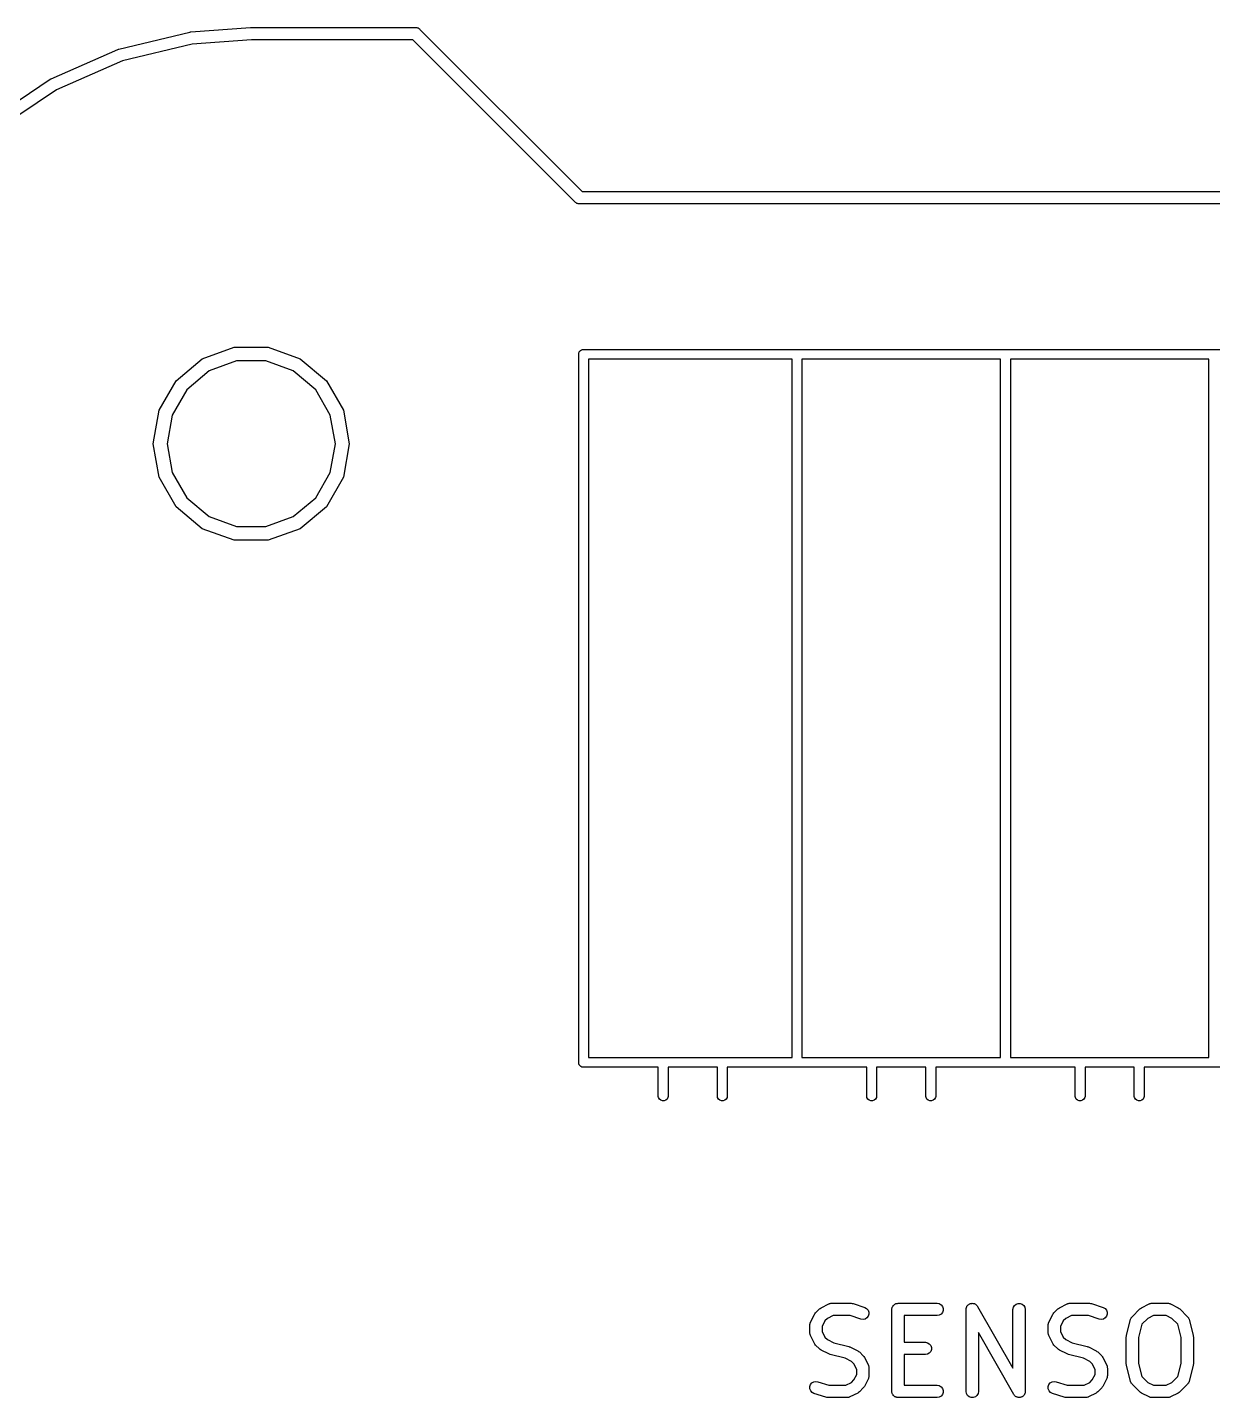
# Model space of a CAD drawing. Extents: x 0 to 100, y 0 to 100.
# Drawn here: x 34.27 to 48.71, y 83.37 to 100.08 of the extents above; entities that cross this region are included whole.
import ezdxf

# ---------------------------------------------------------------- set-up
doc = ezdxf.new("R2010")
doc.units = 0
doc.header["$MEASUREMENT"] = 0
doc.layers.add('BLACK', color=7, linetype='CONTINUOUS')

msp = doc.modelspace()

# ---------------------------------------------------------------- linework, layer by layer
at = {"layer": 'BLACK', "linetype": 'CONTINUOUS'}
for p, q in [((36.2641, 100.021), (36.9907, 100.075)), ((36.9907, 100.075), (36.9934, 100.075)), ((36.9934, 100.075), (38.9967, 100.075)), ((38.9967, 100.075), (39.0066, 100.076)), ((39.0066, 100.076), (39.0162, 100.073)), ((39.0162, 100.073), (39.026, 100.072)), ((39.026, 100.072), (39.029, 100.07)), ((39.029, 100.07), (39.0322, 100.069)), ((39.0322, 100.069), (39.0403, 100.063)), ((39.0403, 100.063), (39.049, 100.058)), ((39.049, 100.058), (39.0553, 100.051)), ((35.3877, 99.8118), (36.2521, 100.019)), ((36.2521, 100.019), (36.2606, 100.021)), ((36.2606, 100.021), (36.2623, 100.021)), ((36.2623, 100.021), (36.2641, 100.021)), ((37.0028, 99.925), (36.2812, 99.872)), ((38.9689, 99.925), (37.0028, 99.925)), ((40.9447, 97.9493), (38.9689, 99.925)), ((39.0553, 100.051), (41.0311, 98.075)), ((34.5611, 99.4502), (35.3751, 99.8075)), ((35.3751, 99.8075), (35.3831, 99.8105)), ((35.3831, 99.8105), (35.3855, 99.811)), ((35.3855, 99.811), (35.3877, 99.8118)), ((36.2812, 99.872), (35.4292, 99.6675)), ((35.4292, 99.6675), (34.6275, 99.3155)), ((33.8116, 98.948), (34.5494, 99.4438)), ((34.5494, 99.4438), (34.5568, 99.4482)), ((34.5568, 99.4482), (34.559, 99.4491)), ((34.559, 99.4491), (34.5611, 99.4502)), ((34.6275, 99.3155), (33.9008, 98.8272)), ((41.0311, 98.075), (58.9689, 98.075)), ((40.951, 97.9417), (40.9447, 97.9493)), ((40.9597, 97.9367), (40.951, 97.9417)), ((40.9678, 97.931), (40.9597, 97.9367)), ((40.971, 97.9301), (40.9678, 97.931)), ((40.974, 97.9284), (40.971, 97.9301)), ((40.9838, 97.9267), (40.974, 97.9284)), ((40.9934, 97.9241), (40.9838, 97.9267)), ((41.0033, 97.925), (40.9934, 97.9241)), ((58.9967, 97.925), (41.0033, 97.925)), ((36.4025, 96.0349), (36.7925, 96.1768)), ((36.7925, 96.1768), (37.2075, 96.1768)), ((37.2075, 96.1768), (37.5975, 96.0349)), ((40.99, 96.1006), (40.9918, 96.1056)), ((40.99, 96.0953), (40.99, 96.1006)), ((40.99, 96.0952), (40.99, 96.0953)), ((40.99, 87.4706), (40.99, 96.0952)), ((40.9918, 96.1056), (40.9927, 96.1108)), ((40.9927, 96.1108), (40.9954, 96.1155)), ((40.9954, 96.1155), (40.9972, 96.1205)), ((40.9972, 96.1205), (41.0007, 96.1245)), ((41.0007, 96.1245), (41.0033, 96.1292)), ((41.0033, 96.1292), (41.0074, 96.1326)), ((41.0074, 96.1326), (41.0108, 96.1367)), ((41.0108, 96.1367), (41.0155, 96.1393)), ((41.0155, 96.1393), (41.0195, 96.1428)), ((41.0195, 96.1428), (41.0245, 96.1446)), ((41.0245, 96.1446), (41.0292, 96.1473)), ((41.0292, 96.1473), (41.0344, 96.1482)), ((41.0344, 96.1482), (41.0394, 96.15)), ((41.0394, 96.15), (41.0447, 96.15)), ((41.0447, 96.15), (41.0448, 96.15)), ((41.0448, 96.15), (58.9552, 96.15)), ((36.0846, 95.7681), (36.4025, 96.0349)), ((36.4875, 95.8877), (36.2148, 95.6589)), ((36.822, 96.0094), (36.4875, 95.8877)), ((37.178, 96.0094), (36.822, 96.0094)), ((37.5125, 95.8877), (37.178, 96.0094)), ((37.7852, 95.6589), (37.5125, 95.8877)), ((37.5975, 96.0349), (37.9154, 95.7681)), ((41.11, 96.03), (41.11, 87.52)), ((43.59, 96.03), (41.11, 96.03)), ((43.59, 87.52), (43.59, 96.03)), ((43.71, 96.03), (43.71, 87.52)), ((46.13, 96.03), (43.71, 96.03)), ((46.13, 87.52), (46.13, 96.03)), ((46.25, 96.03), (46.25, 87.52)), ((48.67, 96.03), (46.25, 96.03)), ((48.67, 87.52), (48.67, 96.03)), ((35.8771, 95.4087), (36.0846, 95.7681)), ((37.9154, 95.7681), (38.1229, 95.4087)), ((36.2148, 95.6589), (36.0368, 95.3506)), ((37.9632, 95.3506), (37.7852, 95.6589)), ((35.805, 95), (35.8771, 95.4087)), ((38.1229, 95.4087), (38.195, 95)), ((36.0368, 95.3506), (35.975, 95)), ((38.025, 95), (37.9632, 95.3506)), ((35.8771, 94.5913), (35.805, 95)), ((35.975, 95), (36.0368, 94.6494)), ((37.9632, 94.6494), (38.025, 95)), ((38.195, 95), (38.1229, 94.5913)), ((36.0846, 94.2319), (35.8771, 94.5913)), ((36.0368, 94.6494), (36.2148, 94.3411)), ((37.7852, 94.3411), (37.9632, 94.6494)), ((38.1229, 94.5913), (37.9154, 94.2319)), ((36.4025, 93.9651), (36.0846, 94.2319)), ((36.2148, 94.3411), (36.4875, 94.1123)), ((37.5125, 94.1123), (37.7852, 94.3411)), ((37.9154, 94.2319), (37.5975, 93.9651)), ((36.4875, 94.1123), (36.822, 93.9906)), ((37.178, 93.9906), (37.5125, 94.1123)), ((36.7925, 93.8232), (36.4025, 93.9651)), ((36.822, 93.9906), (37.178, 93.9906)), ((37.5975, 93.9651), (37.2075, 93.8232)), ((37.2075, 93.8232), (36.7925, 93.8232)), ((40.99, 87.4494), (40.99, 87.4706)), ((40.9918, 87.4444), (40.99, 87.4494)), ((40.9928, 87.4392), (40.9918, 87.4444)), ((40.9954, 87.4346), (40.9928, 87.4392)), ((40.9972, 87.4295), (40.9954, 87.4346)), ((41.0007, 87.4255), (40.9972, 87.4295)), ((41.0033, 87.4208), (41.0007, 87.4255)), ((41.0074, 87.4174), (41.0033, 87.4208)), ((41.0108, 87.4133), (41.0074, 87.4174)), ((41.0155, 87.4107), (41.0108, 87.4133)), ((41.0195, 87.4072), (41.0155, 87.4107)), ((41.0245, 87.4054), (41.0195, 87.4072)), ((41.0292, 87.4027), (41.0245, 87.4054)), ((41.0344, 87.4018), (41.0292, 87.4027)), ((41.0394, 87.4), (41.0344, 87.4018)), ((41.0447, 87.4), (41.0394, 87.4)), ((41.0448, 87.4), (41.0447, 87.4)), ((41.96, 87.4), (41.0448, 87.4)), ((41.11, 87.52), (43.59, 87.52)), ((41.96, 87.0448), (41.96, 87.4)), ((42.68, 87.4), (42.08, 87.4)), ((42.08, 87.4), (42.08, 87.0448)), ((42.68, 87.0448), (42.68, 87.4)), ((44.5, 87.4), (42.8, 87.4)), ((42.8, 87.4), (42.8, 87.0448)), ((43.71, 87.52), (46.13, 87.52)), ((44.5, 87.0448), (44.5, 87.4)), ((45.22, 87.4), (44.62, 87.4)), ((44.62, 87.4), (44.62, 87.0448)), ((45.22, 87.0448), (45.22, 87.4)), ((47.04, 87.4), (45.34, 87.4)), ((45.34, 87.4), (45.34, 87.0448)), ((46.25, 87.52), (48.67, 87.52)), ((47.04, 87.0448), (47.04, 87.4)), ((47.76, 87.4), (47.16, 87.4)), ((47.16, 87.4), (47.16, 87.0448)), ((47.76, 87.0448), (47.76, 87.4)), ((49.58, 87.4), (47.88, 87.4)), ((47.88, 87.4), (47.88, 87.0448)), ((41.9627, 87.0292), (41.96, 87.0448)), ((41.9733, 87.0108), (41.9627, 87.0292)), ((42.0773, 87.0292), (42.0667, 87.0108)), ((42.08, 87.0448), (42.0773, 87.0292)), ((42.6827, 87.0292), (42.68, 87.0448)), ((42.6933, 87.0108), (42.6827, 87.0292)), ((42.7973, 87.0292), (42.7867, 87.0108)), ((42.8, 87.0448), (42.7973, 87.0292)), ((44.5027, 87.0292), (44.5, 87.0448)), ((44.5133, 87.0108), (44.5027, 87.0292)), ((44.6173, 87.0292), (44.6067, 87.0108)), ((44.62, 87.0448), (44.6173, 87.0292)), ((45.2227, 87.0292), (45.22, 87.0448)), ((45.2333, 87.0108), (45.2227, 87.0292)), ((45.3373, 87.0292), (45.3267, 87.0108)), ((45.34, 87.0448), (45.3373, 87.0292)), ((47.0427, 87.0292), (47.04, 87.0448)), ((47.0533, 87.0108), (47.0427, 87.0292)), ((47.1573, 87.0292), (47.1467, 87.0108)), ((47.16, 87.0448), (47.1573, 87.0292)), ((47.7627, 87.0292), (47.76, 87.0448)), ((47.7733, 87.0108), (47.7627, 87.0292)), ((47.8773, 87.0292), (47.8667, 87.0108)), ((47.88, 87.0448), (47.8773, 87.0292)), ((41.9895, 86.9972), (41.9733, 87.0108)), ((42.0094, 86.99), (41.9895, 86.9972)), ((42.0306, 86.99), (42.0094, 86.99)), ((42.0505, 86.9972), (42.0306, 86.99)), ((42.0667, 87.0108), (42.0505, 86.9972)), ((42.7095, 86.9972), (42.6933, 87.0108)), ((42.7294, 86.99), (42.7095, 86.9972)), ((42.7506, 86.99), (42.7294, 86.99)), ((42.7705, 86.9972), (42.7506, 86.99)), ((42.7867, 87.0108), (42.7705, 86.9972)), ((44.5295, 86.9972), (44.5133, 87.0108)), ((44.5494, 86.99), (44.5295, 86.9972)), ((44.5706, 86.99), (44.5494, 86.99)), ((44.5905, 86.9972), (44.5706, 86.99)), ((44.6067, 87.0108), (44.5905, 86.9972)), ((45.2495, 86.9972), (45.2333, 87.0108)), ((45.2694, 86.99), (45.2495, 86.9972)), ((45.2906, 86.99), (45.2694, 86.99)), ((45.3105, 86.9972), (45.2906, 86.99)), ((45.3267, 87.0108), (45.3105, 86.9972)), ((47.0695, 86.9972), (47.0533, 87.0108)), ((47.0894, 86.99), (47.0695, 86.9972)), ((47.1106, 86.99), (47.0894, 86.99)), ((47.1305, 86.9972), (47.1106, 86.99)), ((47.1467, 87.0108), (47.1305, 86.9972)), ((47.7895, 86.9972), (47.7733, 87.0108)), ((47.8094, 86.99), (47.7895, 86.9972)), ((47.8306, 86.99), (47.8094, 86.99)), ((47.8505, 86.9972), (47.8306, 86.99)), ((47.8667, 87.0108), (47.8505, 86.9972)), ((44.0458, 84.5181), (44.0544, 84.5196)), ((44.0544, 84.5196), (44.0629, 84.5221)), ((44.0629, 84.5221), (44.0672, 84.5219)), ((44.0672, 84.5219), (44.0714, 84.5226)), ((44.0714, 84.5226), (44.3095, 84.5226)), ((44.3095, 84.5226), (44.3214, 84.5205)), ((44.3214, 84.5205), (44.3332, 84.5188)), ((44.8618, 84.5192), (44.8679, 84.5215)), ((44.8679, 84.5215), (44.8745, 84.5215)), ((44.8745, 84.5215), (44.881, 84.5226)), ((44.881, 84.5226), (45.3571, 84.5226)), ((45.3571, 84.5226), (45.3828, 84.5181)), ((45.7604, 84.5182), (45.7667, 84.5193)), ((45.7667, 84.5193), (45.7727, 84.5215)), ((45.7727, 84.5215), (45.7794, 84.5215)), ((45.7794, 84.5215), (45.786, 84.5226)), ((45.786, 84.5226), (45.7923, 84.5215)), ((45.7923, 84.5215), (45.7987, 84.5215)), ((45.7987, 84.5215), (45.8051, 84.5192)), ((46.3196, 84.5126), (46.3441, 84.5215)), ((46.3441, 84.5215), (46.3702, 84.5215)), ((46.3702, 84.5215), (46.3946, 84.5126)), ((46.9505, 84.5181), (46.9592, 84.5196)), ((46.9592, 84.5196), (46.9676, 84.5221)), ((46.9676, 84.5221), (46.9719, 84.5219)), ((46.9719, 84.5219), (46.9762, 84.5226)), ((46.9762, 84.5226), (47.2143, 84.5226)), ((47.2143, 84.5226), (47.2261, 84.5205)), ((47.2261, 84.5205), (47.238, 84.5188)), ((47.9505, 84.5181), (47.9592, 84.5196)), ((47.9592, 84.5196), (47.9676, 84.5221)), ((47.9676, 84.5221), (47.9719, 84.5219)), ((47.9719, 84.5219), (47.9762, 84.5226)), ((47.9762, 84.5226), (48.1667, 84.5226)), ((48.1667, 84.5226), (48.1709, 84.5219)), ((48.1709, 84.5219), (48.1752, 84.5221)), ((48.1752, 84.5221), (48.1837, 84.5196)), ((48.1837, 84.5196), (48.1923, 84.5181)), ((43.8139, 84.2907), (43.8615, 84.3859)), ((43.8615, 84.3859), (43.8687, 84.3956)), ((43.8687, 84.3956), (43.8755, 84.4054)), ((43.8755, 84.4054), (43.9232, 84.453)), ((43.9232, 84.453), (43.933, 84.4599)), ((43.933, 84.4599), (43.9426, 84.4671)), ((43.9426, 84.4671), (44.0379, 84.5147)), ((44.0891, 84.3726), (44.0206, 84.3384)), ((44.0379, 84.5147), (44.042, 84.5159)), ((44.042, 84.5159), (44.0458, 84.5181)), ((44.2974, 84.3726), (44.0891, 84.3726)), ((44.4287, 84.3288), (44.2974, 84.3726)), ((44.3332, 84.5188), (44.4761, 84.4712)), ((44.4761, 84.4712), (44.499, 84.4587)), ((44.499, 84.4587), (44.5163, 84.4393)), ((44.5183, 84.3643), (44.5021, 84.3439)), ((44.5163, 84.4393), (44.5259, 84.415)), ((44.5266, 84.389), (44.5183, 84.3643)), ((44.5259, 84.415), (44.5266, 84.389)), ((44.806, 84.4476), (44.8071, 84.4541)), ((44.806, 83.4476), (44.806, 84.4476)), ((44.8071, 84.4606), (44.8093, 84.4668)), ((44.8071, 84.4541), (44.8071, 84.4606)), ((44.8093, 84.4668), (44.8105, 84.4733)), ((44.8105, 84.4733), (44.8138, 84.479)), ((44.8138, 84.479), (44.816, 84.4851)), ((44.816, 84.4851), (44.8202, 84.4901)), ((44.8202, 84.4901), (44.8235, 84.4958)), ((44.8235, 84.4958), (44.8285, 84.5)), ((44.8285, 84.5), (44.8327, 84.5051)), ((44.8327, 84.5051), (44.8384, 84.5084)), ((44.8384, 84.5084), (44.8435, 84.5126)), ((44.8435, 84.5126), (44.8496, 84.5148)), ((44.8496, 84.5148), (44.8553, 84.5181)), ((44.8553, 84.5181), (44.8618, 84.5192)), ((45.3571, 84.3726), (44.956, 84.3726)), ((44.956, 84.3726), (44.956, 84.0464)), ((45.3828, 84.3771), (45.3571, 84.3726)), ((45.3828, 84.5181), (45.4054, 84.5051)), ((45.4054, 84.3902), (45.3828, 84.3771)), ((45.4054, 84.5051), (45.4221, 84.4851)), ((45.4221, 84.4101), (45.4054, 84.3902)), ((45.4221, 84.4851), (45.431, 84.4606)), ((45.431, 84.4346), (45.4221, 84.4101)), ((45.431, 84.4606), (45.431, 84.4346)), ((45.7107, 84.4476), (45.7119, 84.4542)), ((45.7107, 83.4476), (45.7107, 84.4476)), ((45.7119, 84.461), (45.7141, 84.467)), ((45.7119, 84.4542), (45.7119, 84.461)), ((45.7141, 84.467), (45.7152, 84.4733)), ((45.7152, 84.4733), (45.7186, 84.4791)), ((45.7186, 84.4791), (45.7209, 84.4854)), ((45.7209, 84.4854), (45.7251, 84.4903)), ((45.7251, 84.4903), (45.7283, 84.4958)), ((45.7283, 84.4958), (45.7334, 84.5002)), ((45.7334, 84.5002), (45.7378, 84.5053)), ((45.7378, 84.5053), (45.7433, 84.5085)), ((45.7433, 84.5085), (45.7482, 84.5126)), ((45.7482, 84.5126), (45.7545, 84.5149)), ((45.7545, 84.5149), (45.7604, 84.5182)), ((45.8051, 84.5192), (45.8117, 84.518)), ((45.8117, 84.518), (45.8172, 84.5148)), ((45.8172, 84.5148), (45.8232, 84.5126)), ((45.8232, 84.5126), (45.8284, 84.5082)), ((45.8284, 84.5082), (45.8342, 84.5049)), ((45.8342, 84.5049), (45.8383, 84.4999)), ((45.8383, 84.4999), (45.8432, 84.4958)), ((45.8432, 84.4958), (45.8465, 84.49)), ((45.8465, 84.49), (45.8508, 84.4848)), ((45.8508, 84.4848), (46.2821, 83.73)), ((46.2821, 84.4476), (46.2867, 84.4733)), ((46.2821, 83.73), (46.2821, 84.4476)), ((46.2867, 84.4733), (46.2997, 84.4958)), ((46.2997, 84.4958), (46.3196, 84.5126)), ((46.3946, 84.5126), (46.4146, 84.4958)), ((46.4146, 84.4958), (46.4276, 84.4733)), ((46.4276, 84.4733), (46.4321, 84.4476)), ((46.4321, 84.4476), (46.4321, 83.4476)), ((46.7186, 84.2907), (46.7663, 84.3859)), ((46.7663, 84.3859), (46.7734, 84.3956)), ((46.7734, 84.3956), (46.7803, 84.4054)), ((46.7803, 84.4054), (46.8279, 84.453)), ((46.8279, 84.453), (46.8377, 84.4599)), ((46.8377, 84.4599), (46.8474, 84.4671)), ((46.8474, 84.4671), (46.9426, 84.5147)), ((46.9939, 84.3726), (46.9254, 84.3384)), ((46.9426, 84.5147), (46.9468, 84.5159)), ((46.9468, 84.5159), (46.9505, 84.5181)), ((47.2021, 84.3726), (46.9939, 84.3726)), ((47.3334, 84.3288), (47.2021, 84.3726)), ((47.238, 84.5188), (47.3809, 84.4712)), ((47.3809, 84.4712), (47.4038, 84.4587)), ((47.4038, 84.4587), (47.421, 84.4393)), ((47.4231, 84.3643), (47.4069, 84.3439)), ((47.421, 84.4393), (47.4306, 84.415)), ((47.4313, 84.389), (47.4231, 84.3643)), ((47.4306, 84.415), (47.4313, 84.389)), ((47.7286, 84.3519), (47.7327, 84.3578)), ((47.7327, 84.3578), (47.8279, 84.453)), ((47.8279, 84.453), (47.8378, 84.4599)), ((47.8378, 84.4599), (47.8474, 84.4671)), ((47.8474, 84.4671), (47.9426, 84.5147)), ((47.9939, 84.3726), (47.9254, 84.3384)), ((47.9426, 84.5147), (47.9468, 84.5159)), ((47.9468, 84.5159), (47.9505, 84.5181)), ((48.149, 84.3726), (47.9939, 84.3726)), ((48.2175, 84.3384), (48.149, 84.3726)), ((48.1923, 84.5181), (48.1961, 84.5159)), ((48.1961, 84.5159), (48.2002, 84.5147)), ((48.2002, 84.5147), (48.2954, 84.4671)), ((48.2954, 84.4671), (48.3051, 84.4599)), ((48.3051, 84.4599), (48.3149, 84.453)), ((48.3149, 84.453), (48.4102, 84.3578)), ((48.4102, 84.3578), (48.4143, 84.3519)), ((43.806, 84.2571), (43.8067, 84.2614)), ((43.806, 84.1619), (43.806, 84.2571)), ((43.8064, 84.2657), (43.8089, 84.2741)), ((43.8067, 84.2614), (43.8064, 84.2657)), ((43.8089, 84.2741), (43.8105, 84.2828)), ((43.8105, 84.2828), (43.8126, 84.2865)), ((43.8126, 84.2865), (43.8139, 84.2907)), ((43.9902, 84.308), (43.956, 84.2394)), ((43.956, 84.2394), (43.956, 84.1796)), ((44.0206, 84.3384), (43.9902, 84.308)), ((44.4544, 84.325), (44.4287, 84.3288)), ((44.4799, 84.3302), (44.4544, 84.325)), ((44.5021, 84.3439), (44.4799, 84.3302)), ((46.7107, 84.2571), (46.7115, 84.2614)), ((46.7107, 84.1619), (46.7107, 84.2571)), ((46.7112, 84.2657), (46.7137, 84.2741)), ((46.7115, 84.2614), (46.7112, 84.2657)), ((46.7137, 84.2741), (46.7152, 84.2828)), ((46.7152, 84.2828), (46.7174, 84.2865)), ((46.7174, 84.2865), (46.7186, 84.2907)), ((46.895, 84.308), (46.8607, 84.2394)), ((46.8607, 84.2394), (46.8607, 84.1796)), ((46.9254, 84.3384), (46.895, 84.308)), ((47.3592, 84.325), (47.3334, 84.3288)), ((47.3847, 84.3302), (47.3592, 84.325)), ((47.4069, 84.3439), (47.3847, 84.3302)), ((47.6653, 84.1325), (47.713, 84.323)), ((47.713, 84.323), (47.7159, 84.3295)), ((47.7159, 84.3295), (47.7177, 84.3365)), ((47.7177, 84.3365), (47.7211, 84.3413)), ((47.7211, 84.3413), (47.7236, 84.3467)), ((47.7236, 84.3467), (47.7286, 84.3519)), ((47.8534, 84.2664), (47.8131, 84.1051)), ((47.9254, 84.3384), (47.8534, 84.2664)), ((48.2894, 84.2664), (48.2175, 84.3384)), ((48.3298, 84.1051), (48.2894, 84.2664)), ((48.4143, 84.3519), (48.4193, 84.3467)), ((48.4193, 84.3467), (48.4217, 84.3413)), ((48.4217, 84.3413), (48.4251, 84.3365)), ((48.4251, 84.3365), (48.427, 84.3295)), ((48.427, 84.3295), (48.4299, 84.323)), ((48.4299, 84.323), (48.4775, 84.1325)), ((43.8067, 84.1576), (43.806, 84.1619)), ((43.8064, 84.1533), (43.8067, 84.1576)), ((43.8089, 84.1449), (43.8064, 84.1533)), ((43.8105, 84.1363), (43.8089, 84.1449)), ((43.8126, 84.1325), (43.8105, 84.1363)), ((43.8139, 84.1284), (43.8126, 84.1325)), ((43.8615, 84.0331), (43.8139, 84.1284)), ((43.8687, 84.0235), (43.8615, 84.0331)), ((43.8755, 84.0136), (43.8687, 84.0235)), ((43.956, 84.1796), (43.9902, 84.1111)), ((43.9902, 84.1111), (44.0206, 84.0807)), ((44.0206, 84.0807), (44.0976, 84.0422)), ((44.0976, 84.0422), (44.2801, 83.9966)), ((44.956, 84.0464), (45.2143, 84.0464)), ((45.2143, 84.0464), (45.2399, 84.0419)), ((45.2399, 84.0419), (45.2625, 84.0289)), ((45.2625, 84.0289), (45.2792, 84.0089)), ((46.292, 83.4104), (45.8607, 84.1652)), ((45.8607, 84.1652), (45.8607, 83.4476)), ((46.7115, 84.1576), (46.7107, 84.1619)), ((46.7112, 84.1533), (46.7115, 84.1576)), ((46.7137, 84.1449), (46.7112, 84.1533)), ((46.7152, 84.1363), (46.7137, 84.1449)), ((46.7174, 84.1325), (46.7152, 84.1363)), ((46.7186, 84.1284), (46.7174, 84.1325)), ((46.7663, 84.0331), (46.7186, 84.1284)), ((46.7734, 84.0235), (46.7663, 84.0331)), ((46.7803, 84.0136), (46.7734, 84.0235)), ((46.8607, 84.1796), (46.895, 84.1111)), ((46.895, 84.1111), (46.9254, 84.0807)), ((46.9254, 84.0807), (47.0024, 84.0422)), ((47.0024, 84.0422), (47.1849, 83.9966)), ((47.6631, 84.1143), (47.6647, 84.1233)), ((47.6631, 83.781), (47.6631, 84.1143)), ((47.6647, 84.1233), (47.6653, 84.1325)), ((47.8131, 84.1051), (47.8131, 83.7902)), ((48.3298, 83.7902), (48.3298, 84.1051)), ((48.4775, 84.1325), (48.4782, 84.1233)), ((48.4782, 84.1233), (48.4798, 84.1143)), ((48.4798, 84.1143), (48.4798, 83.781)), ((43.9232, 83.966), (43.8755, 84.0136)), ((43.933, 83.9591), (43.9232, 83.966)), ((43.9426, 83.952), (43.933, 83.9591)), ((44.0379, 83.9043), (43.9426, 83.952)), ((44.0457, 83.902), (44.0379, 83.9043)), ((44.0532, 83.8987), (44.0457, 83.902)), ((44.2357, 83.853), (44.0532, 83.8987)), ((44.3127, 83.8146), (44.2357, 83.853)), ((44.2801, 83.9966), (44.2876, 83.9932)), ((44.2876, 83.9932), (44.2954, 83.9909)), ((44.2954, 83.9909), (44.3907, 83.9433)), ((44.3907, 83.9433), (44.4003, 83.9361)), ((44.4003, 83.9361), (44.4102, 83.9292)), ((44.4102, 83.9292), (44.4578, 83.8816)), ((44.4578, 83.8816), (44.4647, 83.8718)), ((44.4647, 83.8718), (44.4718, 83.8621)), ((44.4718, 83.8621), (44.5195, 83.7669)), ((45.2143, 83.8964), (44.956, 83.8964)), ((44.956, 83.8964), (44.956, 83.5226)), ((45.2399, 83.901), (45.2143, 83.8964)), ((45.2625, 83.914), (45.2399, 83.901)), ((45.2792, 83.9339), (45.2625, 83.914)), ((45.2792, 84.0089), (45.2881, 83.9845)), ((45.2881, 83.9584), (45.2792, 83.9339)), ((45.2881, 83.9845), (45.2881, 83.9584)), ((46.8279, 83.966), (46.7803, 84.0136)), ((46.8378, 83.9591), (46.8279, 83.966)), ((46.8474, 83.952), (46.8378, 83.9591)), ((46.9426, 83.9043), (46.8474, 83.952)), ((46.9505, 83.902), (46.9426, 83.9043)), ((46.958, 83.8987), (46.9505, 83.902)), ((47.1405, 83.853), (46.958, 83.8987)), ((47.2175, 83.8146), (47.1405, 83.853)), ((47.1849, 83.9966), (47.1923, 83.9932)), ((47.1923, 83.9932), (47.2002, 83.9909)), ((47.2002, 83.9909), (47.2954, 83.9433)), ((47.2954, 83.9433), (47.3051, 83.9361)), ((47.3051, 83.9361), (47.3149, 83.9292)), ((47.3149, 83.9292), (47.3626, 83.8816)), ((47.3626, 83.8816), (47.3694, 83.8718)), ((47.3694, 83.8718), (47.3766, 83.8621)), ((47.3766, 83.8621), (47.4242, 83.7669)), ((44.3431, 83.7841), (44.3127, 83.8146)), ((44.3774, 83.7156), (44.3431, 83.7841)), ((44.3774, 83.6558), (44.3774, 83.7156)), ((44.5195, 83.7669), (44.5207, 83.7627)), ((44.5207, 83.7627), (44.5229, 83.759)), ((44.5229, 83.759), (44.5244, 83.7503)), ((44.5244, 83.7503), (44.5269, 83.7419)), ((44.5269, 83.7419), (44.5266, 83.7376)), ((44.5266, 83.7376), (44.5274, 83.7333)), ((44.5274, 83.7333), (44.5274, 83.6381)), ((47.2479, 83.7841), (47.2175, 83.8146)), ((47.2821, 83.7156), (47.2479, 83.7841)), ((47.2821, 83.6558), (47.2821, 83.7156)), ((47.4242, 83.7669), (47.4255, 83.7627)), ((47.4255, 83.7627), (47.4276, 83.759)), ((47.4276, 83.759), (47.4291, 83.7503)), ((47.4291, 83.7503), (47.4316, 83.7419)), ((47.4316, 83.7419), (47.4314, 83.7376)), ((47.4314, 83.7376), (47.4321, 83.7333)), ((47.4321, 83.7333), (47.4321, 83.6381)), ((47.6647, 83.7719), (47.6631, 83.781)), ((47.6653, 83.7628), (47.6647, 83.7719)), ((47.713, 83.5723), (47.6653, 83.7628)), ((47.8131, 83.7902), (47.8534, 83.6288)), ((48.2894, 83.6288), (48.3298, 83.7902)), ((48.4775, 83.7628), (48.4299, 83.5723)), ((48.4782, 83.7719), (48.4775, 83.7628)), ((48.4798, 83.781), (48.4782, 83.7719)), ((43.8068, 83.5062), (43.815, 83.531)), ((43.815, 83.531), (43.8312, 83.5514)), ((43.8312, 83.5514), (43.8534, 83.565)), ((43.8534, 83.565), (43.8789, 83.5702)), ((43.8789, 83.5702), (43.9047, 83.5664)), ((43.9047, 83.5664), (44.036, 83.5226)), ((44.036, 83.5226), (44.2442, 83.5226)), ((44.2442, 83.5226), (44.3127, 83.5569)), ((44.3127, 83.5569), (44.3431, 83.5873)), ((44.3431, 83.5873), (44.3774, 83.6558)), ((44.5195, 83.6046), (44.4718, 83.5093)), ((44.5207, 83.6087), (44.5195, 83.6046)), ((44.5229, 83.6124), (44.5207, 83.6087)), ((44.5244, 83.6211), (44.5229, 83.6124)), ((44.5269, 83.6295), (44.5244, 83.6211)), ((44.5274, 83.6381), (44.5266, 83.6338)), ((44.5266, 83.6338), (44.5269, 83.6295)), ((44.956, 83.5226), (45.3571, 83.5226)), ((45.3571, 83.5226), (45.3828, 83.5181)), ((45.3828, 83.5181), (45.4054, 83.5051)), ((46.7115, 83.5062), (46.7198, 83.531)), ((46.7198, 83.531), (46.736, 83.5514)), ((46.736, 83.5514), (46.7581, 83.565)), ((46.7581, 83.565), (46.7837, 83.5702)), ((46.7837, 83.5702), (46.8094, 83.5664)), ((46.8094, 83.5664), (46.9407, 83.5226)), ((46.9407, 83.5226), (47.149, 83.5226)), ((47.149, 83.5226), (47.2175, 83.5569)), ((47.2175, 83.5569), (47.2479, 83.5873)), ((47.2479, 83.5873), (47.2821, 83.6558)), ((47.4242, 83.6046), (47.3766, 83.5093)), ((47.4255, 83.6087), (47.4242, 83.6046)), ((47.4276, 83.6124), (47.4255, 83.6087)), ((47.4291, 83.6211), (47.4276, 83.6124)), ((47.4316, 83.6295), (47.4291, 83.6211)), ((47.4321, 83.6381), (47.4314, 83.6338)), ((47.4314, 83.6338), (47.4316, 83.6295)), ((47.7159, 83.5657), (47.713, 83.5723)), ((47.7177, 83.5588), (47.7159, 83.5657)), ((47.7211, 83.5539), (47.7177, 83.5588)), ((47.7236, 83.5485), (47.7211, 83.5539)), ((47.7286, 83.5433), (47.7236, 83.5485)), ((47.7327, 83.5374), (47.7286, 83.5433)), ((47.8279, 83.4422), (47.7327, 83.5374)), ((47.8534, 83.6288), (47.9254, 83.5569)), ((47.9254, 83.5569), (47.9939, 83.5226)), ((47.9939, 83.5226), (48.149, 83.5226)), ((48.149, 83.5226), (48.2175, 83.5569)), ((48.2175, 83.5569), (48.2894, 83.6288)), ((48.4102, 83.5374), (48.3149, 83.4422)), ((48.4143, 83.5433), (48.4102, 83.5374)), ((48.4193, 83.5485), (48.4143, 83.5433)), ((48.4217, 83.5539), (48.4193, 83.5485)), ((48.4251, 83.5588), (48.4217, 83.5539)), ((48.427, 83.5657), (48.4251, 83.5588)), ((48.4299, 83.5723), (48.427, 83.5657)), ((43.8075, 83.4802), (43.8068, 83.5062)), ((43.817, 83.456), (43.8075, 83.4802)), ((43.8343, 83.4365), (43.817, 83.456)), ((43.8572, 83.4241), (43.8343, 83.4365)), ((44.0001, 83.3765), (43.8572, 83.4241)), ((44.012, 83.3747), (44.0001, 83.3765)), ((44.0238, 83.3726), (44.012, 83.3747)), ((44.2619, 83.3726), (44.0238, 83.3726)), ((44.2662, 83.3734), (44.2619, 83.3726)), ((44.2705, 83.3731), (44.2662, 83.3734)), ((44.2789, 83.3756), (44.2705, 83.3731)), ((44.2876, 83.3771), (44.2789, 83.3756)), ((44.2913, 83.3793), (44.2876, 83.3771)), ((44.2954, 83.3805), (44.2913, 83.3793)), ((44.3907, 83.4282), (44.2954, 83.3805)), ((44.4003, 83.4353), (44.3907, 83.4282)), ((44.4102, 83.4422), (44.4003, 83.4353)), ((44.4578, 83.4898), (44.4102, 83.4422)), ((44.4647, 83.4997), (44.4578, 83.4898)), ((44.4718, 83.5093), (44.4647, 83.4997)), ((44.8071, 83.4412), (44.806, 83.4476)), ((44.8071, 83.4346), (44.8071, 83.4412)), ((44.8093, 83.4284), (44.8071, 83.4346)), ((44.8105, 83.422), (44.8093, 83.4284)), ((44.8138, 83.4163), (44.8105, 83.422)), ((44.816, 83.4101), (44.8138, 83.4163)), ((44.8202, 83.4051), (44.816, 83.4101)), ((44.8235, 83.3994), (44.8202, 83.4051)), ((44.8285, 83.3952), (44.8235, 83.3994)), ((44.8327, 83.3902), (44.8285, 83.3952)), ((44.8384, 83.3869), (44.8327, 83.3902)), ((44.8435, 83.3827), (44.8384, 83.3869)), ((44.8496, 83.3804), (44.8435, 83.3827)), ((44.8553, 83.3771), (44.8496, 83.3804)), ((44.8618, 83.376), (44.8553, 83.3771)), ((44.8679, 83.3738), (44.8618, 83.376)), ((44.8745, 83.3738), (44.8679, 83.3738)), ((44.881, 83.3726), (44.8745, 83.3738)), ((45.3571, 83.3726), (44.881, 83.3726)), ((45.3828, 83.3771), (45.3571, 83.3726)), ((45.4054, 83.3902), (45.3828, 83.3771)), ((45.4054, 83.5051), (45.4221, 83.4851)), ((45.4221, 83.4101), (45.4054, 83.3902)), ((45.4221, 83.4851), (45.431, 83.4606)), ((45.431, 83.4346), (45.4221, 83.4101)), ((45.431, 83.4606), (45.431, 83.4346)), ((45.7152, 83.422), (45.7107, 83.4476)), ((45.7283, 83.3994), (45.7152, 83.422)), ((45.7482, 83.3827), (45.7283, 83.3994)), ((45.7727, 83.3738), (45.7482, 83.3827)), ((45.7987, 83.3738), (45.7727, 83.3738)), ((45.8232, 83.3827), (45.7987, 83.3738)), ((45.8432, 83.3994), (45.8232, 83.3827)), ((45.8562, 83.422), (45.8432, 83.3994)), ((45.8607, 83.4476), (45.8562, 83.422)), ((46.2963, 83.4052), (46.292, 83.4104)), ((46.2997, 83.3994), (46.2963, 83.4052)), ((46.3046, 83.3953), (46.2997, 83.3994)), ((46.3087, 83.3904), (46.3046, 83.3953)), ((46.3145, 83.387), (46.3087, 83.3904)), ((46.3196, 83.3827), (46.3145, 83.387)), ((46.3257, 83.3805), (46.3196, 83.3827)), ((46.3312, 83.3773), (46.3257, 83.3805)), ((46.3378, 83.3761), (46.3312, 83.3773)), ((46.3441, 83.3738), (46.3378, 83.3761)), ((46.3505, 83.3738), (46.3441, 83.3738)), ((46.3568, 83.3726), (46.3505, 83.3738)), ((46.3634, 83.3738), (46.3568, 83.3726)), ((46.3702, 83.3738), (46.3634, 83.3738)), ((46.3762, 83.3759), (46.3702, 83.3738)), ((46.3825, 83.377), (46.3762, 83.3759)), ((46.3883, 83.3804), (46.3825, 83.377)), ((46.3946, 83.3827), (46.3883, 83.3804)), ((46.3995, 83.3868), (46.3946, 83.3827)), ((46.4051, 83.39), (46.3995, 83.3868)), ((46.4094, 83.3951), (46.4051, 83.39)), ((46.4146, 83.3994), (46.4094, 83.3951)), ((46.4178, 83.4049), (46.4146, 83.3994)), ((46.4219, 83.4098), (46.4178, 83.4049)), ((46.4243, 83.4161), (46.4219, 83.4098)), ((46.4276, 83.422), (46.4243, 83.4161)), ((46.4287, 83.4283), (46.4276, 83.422)), ((46.4309, 83.4343), (46.4287, 83.4283)), ((46.431, 83.441), (46.4309, 83.4343)), ((46.4321, 83.4476), (46.431, 83.441)), ((46.7122, 83.4802), (46.7115, 83.5062)), ((46.7218, 83.456), (46.7122, 83.4802)), ((46.7391, 83.4365), (46.7218, 83.456)), ((46.762, 83.4241), (46.7391, 83.4365)), ((46.9049, 83.3765), (46.762, 83.4241)), ((46.9167, 83.3747), (46.9049, 83.3765)), ((46.9286, 83.3726), (46.9167, 83.3747)), ((47.1667, 83.3726), (46.9286, 83.3726)), ((47.1709, 83.3734), (47.1667, 83.3726)), ((47.1752, 83.3731), (47.1709, 83.3734)), ((47.1837, 83.3756), (47.1752, 83.3731)), ((47.1923, 83.3771), (47.1837, 83.3756)), ((47.1961, 83.3793), (47.1923, 83.3771)), ((47.2002, 83.3805), (47.1961, 83.3793)), ((47.2954, 83.4282), (47.2002, 83.3805)), ((47.3051, 83.4353), (47.2954, 83.4282)), ((47.3149, 83.4422), (47.3051, 83.4353)), ((47.3626, 83.4898), (47.3149, 83.4422)), ((47.3694, 83.4997), (47.3626, 83.4898)), ((47.3766, 83.5093), (47.3694, 83.4997)), ((47.8378, 83.4353), (47.8279, 83.4422)), ((47.8474, 83.4282), (47.8378, 83.4353)), ((47.9426, 83.3805), (47.8474, 83.4282)), ((47.9468, 83.3793), (47.9426, 83.3805)), ((47.9505, 83.3771), (47.9468, 83.3793)), ((47.9592, 83.3756), (47.9505, 83.3771)), ((47.9676, 83.3731), (47.9592, 83.3756)), ((47.9719, 83.3734), (47.9676, 83.3731)), ((47.9762, 83.3726), (47.9719, 83.3734)), ((48.1667, 83.3726), (47.9762, 83.3726)), ((48.1709, 83.3734), (48.1667, 83.3726)), ((48.1752, 83.3731), (48.1709, 83.3734)), ((48.1837, 83.3756), (48.1752, 83.3731)), ((48.1923, 83.3771), (48.1837, 83.3756)), ((48.1961, 83.3793), (48.1923, 83.3771)), ((48.2002, 83.3805), (48.1961, 83.3793)), ((48.2954, 83.4282), (48.2002, 83.3805)), ((48.3051, 83.4353), (48.2954, 83.4282)), ((48.3149, 83.4422), (48.3051, 83.4353))]:
    msp.add_line(p, q, dxfattribs=at)

doc.saveas('drawing.dxf')
